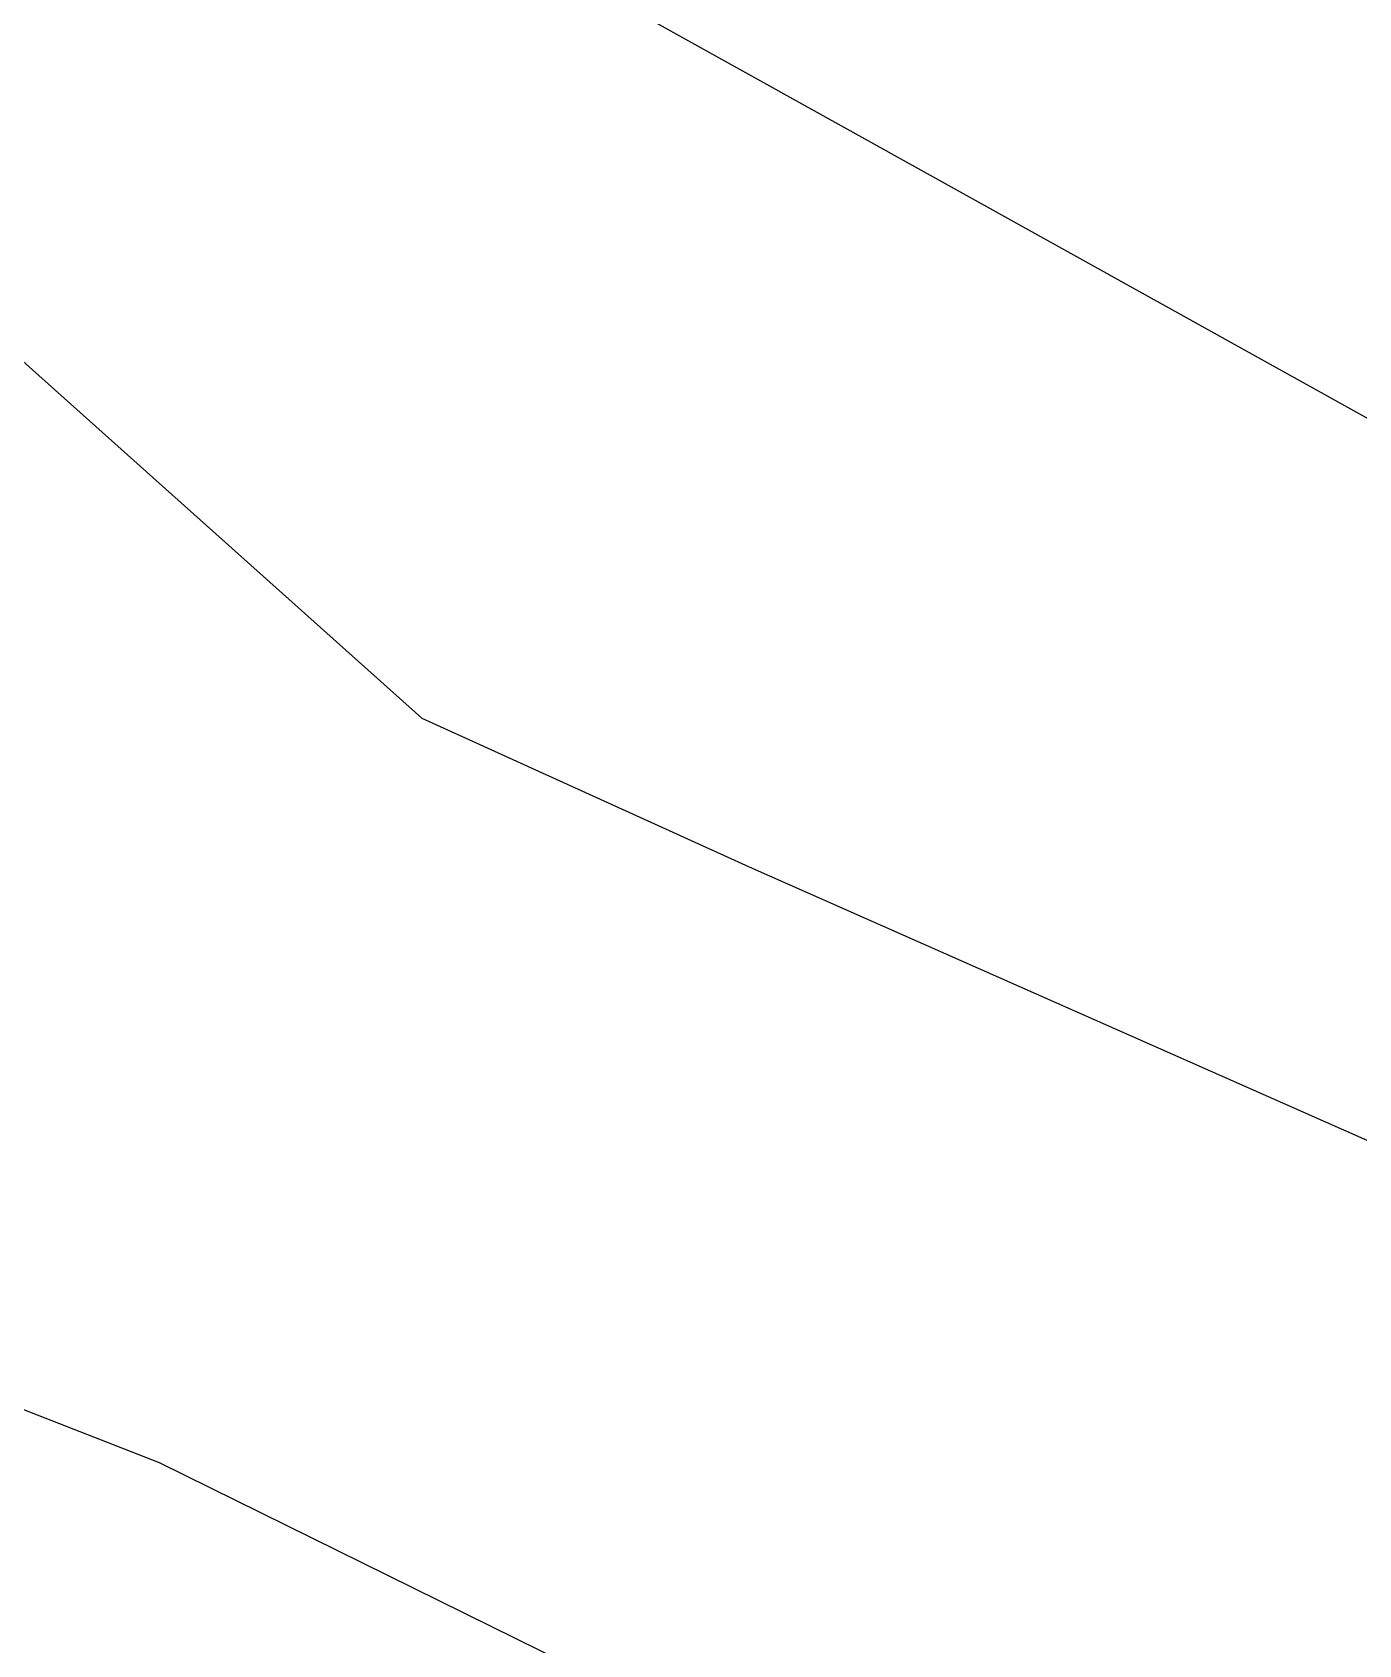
# Model space of a CAD drawing. Header units: metres. Extents: x 517023 to 519141, y 3924953 to 3927827.
# Drawn here: x 517830.66 to 517841.6, y 3925330.75 to 3925344.04 of the extents above; entities that cross this region are included whole.
import ezdxf

# ---------------------------------------------------------------- set-up
doc = ezdxf.new("R2010")
doc.units = ezdxf.units.M
doc.layers.add('C-TOPO-MAJR', color=9, linetype='Continuous')
doc.layers.add('C-TOPO-MINR', color=8, linetype='Continuous')

msp = doc.modelspace()

# ---------------------------------------------------------------- linework, layer by layer
at = {"layer": 'C-TOPO-MAJR', "color": 9, "linetype": 'Continuous', "lineweight": -3, "elevation": 1020}
msp.add_lwpolyline([(517810.769, 3925349.788), (517812.44, 3925346.602), (517816.242, 3925344.943), (517817.084, 3925344.143), (517820.85, 3925340.031), (517822.83, 3925338.062), (517829.105, 3925333.264), (517831.71, 3925332.247), (517837.998, 3925329.146), (517838.574, 3925329.086), (517840.844, 3925328.495), (517845.136, 3925327.117), (517847.531, 3925326.089), (517849.662, 3925326.329), (517850.925, 3925326.819), (517854.385, 3925328.001), (517855.588, 3925327.491), (517855.693, 3925327.439), (517863.503, 3925329.253), (517864.694, 3925329.07), (517865.352, 3925329.639), (517868.3, 3925331.374)], dxfattribs=at)
at = {"layer": 'C-TOPO-MINR', "color": 8, "linetype": 'Continuous', "lineweight": -3}
for points, elevation in [([(517824.02, 3925361.867), (517824.773, 3925357.161), (517825.486, 3925356.492), (517826.777, 3925355.013), (517827.346, 3925354.19), (517830.659, 3925349.744), (517832.115, 3925348.453), (517835.172, 3925344.552), (517835.463, 3925344.311), (517842.714, 3925340.277), (517843.591, 3925339.87), (517846.557, 3925343.451), (517852.171, 3925340.159), (517852.075, 3925339.143), (517852.692, 3925339.839), (517852.739, 3925339.913), (517853.123, 3925340.656), (517853.123, 3925340.656), (517856.673, 3925343.404), (517858.659, 3925343.798), (517859.554, 3925348.094), (517860.339, 3925350.739), (517860.624, 3925351.044), (517860.921, 3925357.603)], 1024), ([(517829.985, 3925341.863), (517833.875, 3925338.383), (517836.574, 3925337.159), (517841.954, 3925334.778), (517842.239, 3925334.673), (517843.584, 3925334.269), (517842.101, 3925334.948), (517842.96, 3925337.912), (517842.901, 3925339.011), (517846.565, 3925343.435), (517852.167, 3925340.15), (517851.743, 3925335.645), (517851.502, 3925334.892), (517850.647, 3925331.948), (517852.745, 3925331.42), (517853.586, 3925331.772), (517858.938, 3925334.33), (517859.421, 3925335.003), (517861.272, 3925335.299), (517863.319, 3925336.1), (517865.566, 3925336.54), (517866.9, 3925337.544), (517867.949, 3925338.624), (517868.115, 3925338.999)], 1022)]:
    msp.add_lwpolyline(points, dxfattribs=dict(at, elevation=elevation))

doc.saveas('drawing.dxf')
